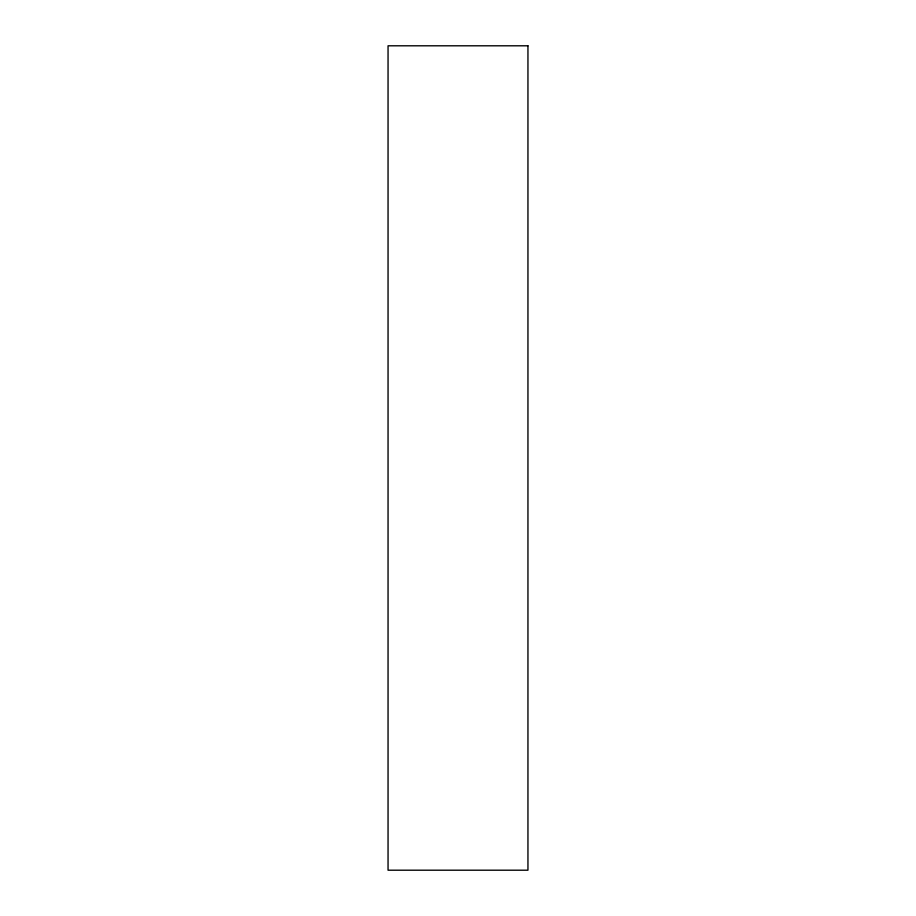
<?xml version="1.0" encoding="UTF-8"?>
<svg xmlns="http://www.w3.org/2000/svg" width="916" height="916" viewBox="0 0 916 916"><rect width="100%" height="100%" fill="white"/><g stroke="black" fill="none" stroke-linecap="round" stroke-linejoin="round"><path stroke-width="1.37" d="M527.948 45.8L388.052 45.8L388.052 870.2L527.948 870.2L527.948 45.8"/></g></svg>
